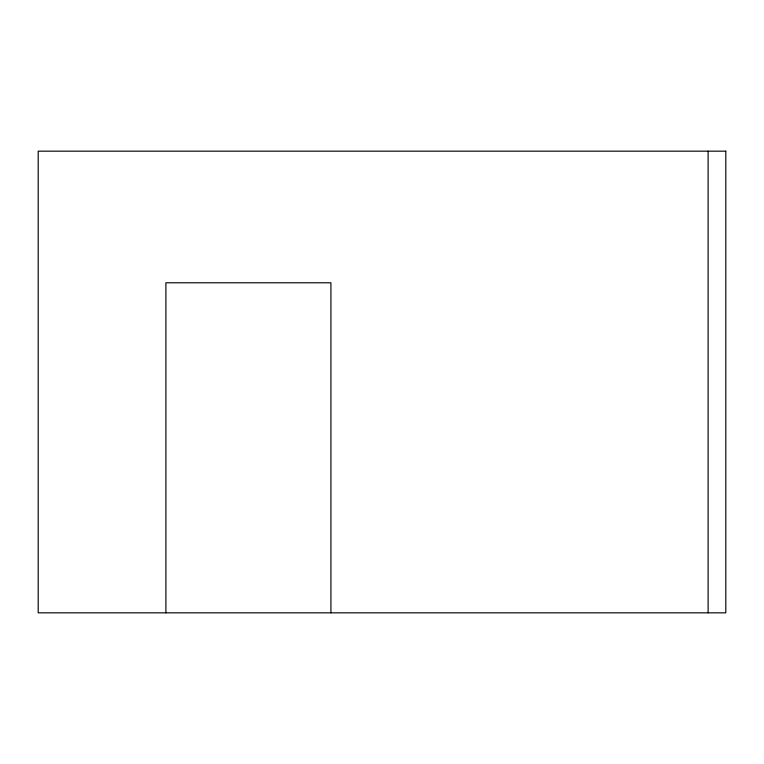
<?xml version="1.0" encoding="UTF-8"?>
<svg xmlns="http://www.w3.org/2000/svg" width="764" height="764" viewBox="0 0 764 764"><rect width="100%" height="100%" fill="white"/><g stroke="black" fill="none" stroke-linecap="round" stroke-linejoin="round"><path stroke-width="1.15" d="M708.123 151.167L708.123 612.833M330.917 612.833L330.917 282.785L165.893 282.785L165.893 612.833M725.8 151.167L38.2 151.167L38.2 612.833L725.8 612.833L725.8 151.167"/></g></svg>
